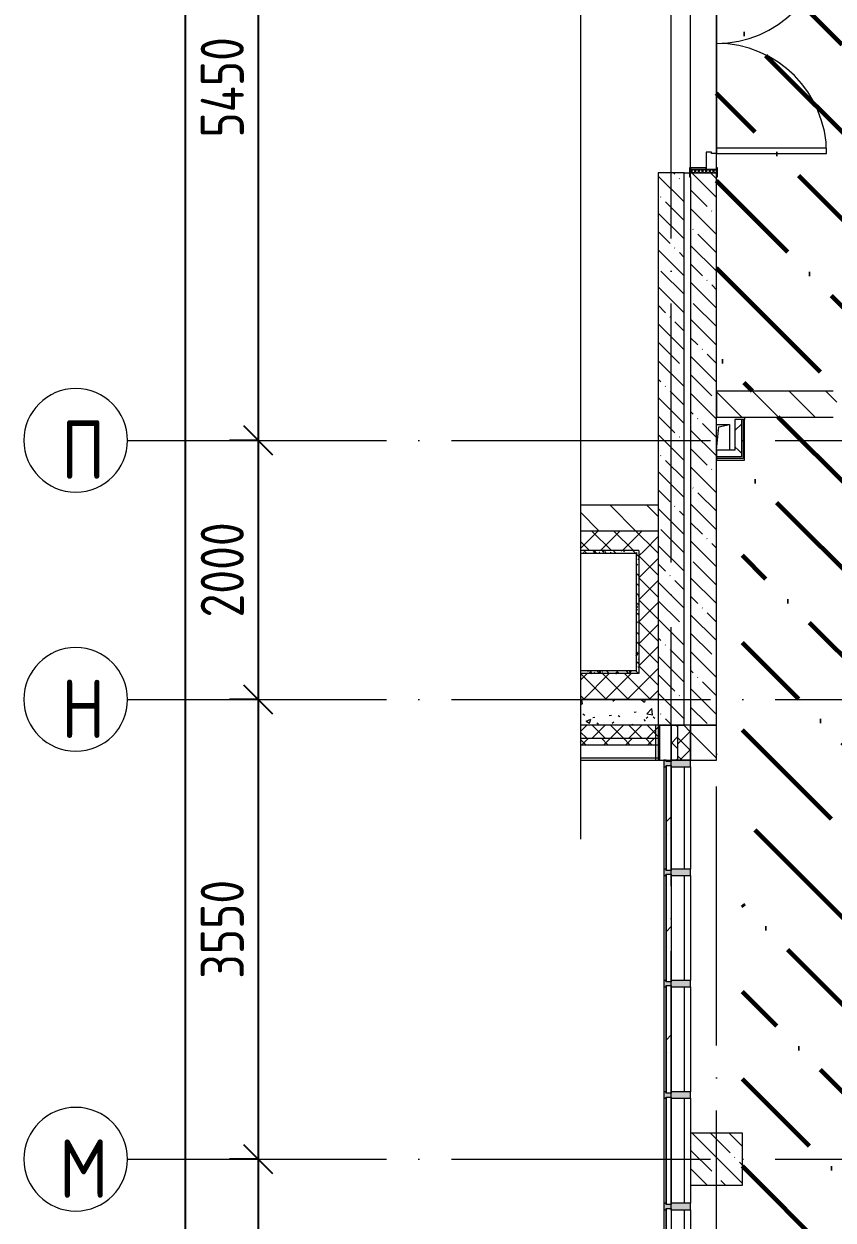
# Model space of a CAD drawing. Header units: millimetres. Extents: x -68946 to 288321, y -402657 to 324925.
# Drawn here: x 76440 to 82688, y 39505 to 48740 of the extents above; entities that cross this region are included whole.
import ezdxf

# ---------------------------------------------------------------- set-up
doc = ezdxf.new("R2010")
doc.units = ezdxf.units.MM
doc.linetypes.add('ADSK_Линия сетки', pattern=[2500, 2000, -250, 0, -250])
doc.layers.get('Defpoints').update_dxf_attribs({"color": 250})
for name, color, linetype, lineweight in [('3.4) ПТ-2.15    4 вып', 200, 'Continuous', 60), ('A-____-____-DIMS', 250, 'Continuous', 9), ('A-DETL-GENF-OTLN', 250, 'Continuous', 5), ('A-DOOR-____-MCUT', 250, 'Continuous', 5), ('A-DOOR-____-OTLN', 250, 'Continuous', 5), ('A-DOOR-FRAM-MCUT', 31, 'Continuous', 5), ('A-DOOR-FRAM-OTLN', 31, 'Continuous', 5), ('A-FLOR-____-OTLN', 192, 'Continuous', 9), ('A-GLAZ-____-MCUT', 250, 'Continuous', 9), ('A-GLAZ-____-OTLN', 250, 'Continuous', 5), ('A-GLAZ-CWMG-MCUT', 51, 'Continuous', 9), ('A-GLAZ-CWMG-OTLN', 51, 'Continuous', 5), ('A-WALL-____-MCUT', 250, 'Continuous', 13), ('A-WALL-____-PATT', 250, 'Continuous', 13), ('A-WALL-FNSH-MCUT', 250, 'Continuous', 13), ('I-WALL-____-OTLN', 250, 'Continuous', 9), ('S-COLS-____-MCUT', 250, 'Continuous', 25), ('S-COLS-____-OTLN', 250, 'Continuous', 9), ('S-GRID-____-IDEN', 250, 'Continuous', 9), ('S-GRID-____-OTLN', 250, 'Continuous', 9)]:
    doc.layers.add(name, color=color, linetype=linetype, lineweight=lineweight)
doc.styles.add('GOST Common', font='', dxfattribs={"width": 0.9, "height": 350})
doc.styles.get("Standard").update_dxf_attribs({"font": 'ГОСТ тип А.ttf'})
doc.styles.get('GOST Common').set_extended_font_data('GOST Common')
doc.dimstyles.new('А3', dxfattribs={"dimtxt": 333, "dimasz": 222, "dimexe": 222, "dimexo": 111, "dimgap": 111, "dimtad": 1, "dimtoh": 1, "dimdec": 0, "dimrnd": 0.0015, "dimzin": 0, "dimdsep": 46, "dimtxsty": 'Standard', "dimblk": 'OBLIQUE', "dimcen": 0, "dimclrd": 7, "dimclre": 7, "dimclrt": 7, "dimadec": 0, "dimazin": 0, "dimtfac": 1, "dimtdec": 0, "dimtofl": 0, "dimtmove": 0, "dimatfit": 3, "dimfxl": 1, "dimtolj": 1, "dimtzin": 0, "dimarcsym": 0})
pattern_1 = [(135, (12287.91, -0.0006), (-84.85281, -84.85281), []), (225, (12287.91, -0.0006), (84.85281, -84.85281), [])]
pattern_2 = [(45, (12287.91, -0.0006), (-70.71068, 70.71068), []), (135, (12287.91, -0.0006), (-70.71068, -70.71068), [])]
pattern_3 = [(135, (12287.91, -0.0006), (-142.5612, -142.5612), []), (135, (12430.48, -0.0006), (-142.5612, -142.5612), [252.016, -50.403, 3.353, -47.05])]
pattern_4 = [(135, (12287.91, -0.0006), (-75.43415, -75.43415), [106.68, -17.78, 3.556, -17.78]), (135, (12287.91, 75.39), (-75.43415, -75.43415), []), (50, (12287.91, -0.0006), (127.52922, -11.15758), [13.335, -146.685]), (355, (12287.91, -0.0006), (-24.66966, 133.74002), [10.668, -117.348]), (100.451, (12298.54, -0.93), (102.85973, 122.58178), [11.333, -124.663]), (46.184, (12287.91, 35.56), (189.75516, -29.43036), [20.002, -220.027]), (96.636, (12303.73, 33.1), (166.1822, 173.1996), [17, -186.995]), (351.184, (12287.91, 35.56), (166.18393, 173.19757), [16.002, -176.022]), (21, (12305.69, 26.67), (106.13027, -71.58603), [13.335, -146.685]), (326, (12305.7, 26.67), (43.26188, 128.93175), [10.668, -117.348]), (71.451, (12314.54, 20.7), (149.39198, 57.34505), [11.333, -124.663]), (37.5, (12287.914, -0.0006), (2.162228, 59.188357), [3.353, -112.573, 3.353, -115.773, -117.792]), (37.5, (12287.914, -0.0006), (2.162228, 59.188357), [-235.052, 3.353, -114.44]), (7.5, (12287.914, -0.0006), (46.773857, 70.12615), [3.353, -64.567, 3.353, -109.906, -44.894]), (7.5, (12287.914, -0.0006), (46.773857, 70.12615), [-181.178, 3.353, -41.542]), (327.5, (12248.265, -0.0006), (94.91367, -4.010093), [3.353, -41.097, 3.353, -135.331, -184.023]), (327.5, (12248.265, -0.0006), (94.91367, -4.010093), [-183.134, 3.353, -180.67]), (317.5, (12230.485, -0.0006), (103.69057, 17.79882), [3.353, -54.432, 3.353, -88.748, -130.683]), (317.5, (12230.485, -0.0006), (103.69057, 17.79882), [-149.885, 3.353, -127.33])]
pattern_5 = [(135, (12287.91, -0.0006), (-141.42136, -141.42136), [])]
pattern_6 = [(45, (12287.91, -0.0006), (-141.42136, 141.42136), []), (135, (12287.91, -0.0006), (-141.42136, -141.42136), [])]

# ---------------------------------------------------------------- blocks, each defined once
blk = doc.blocks.new('Дверь_СКБ_2Ст_Внутренняя1 - Н_ВВ-4_2000x2600h_Фрамуга сверху-42013410-АР1_Маркировочный план 1 этажа С2и3')
at = {"layer": 'A-DOOR-____-OTLN'}
h = blk.add_hatch(dxfattribs=at)
h.set_pattern_fill('FP_17', color=256, style=0, pattern_type=2)
h.set_pattern_definition([(135, (1301.41, 164.685), (-14.1421, -14.1421), []), (225, (1301.41, 164.685), (14.1421, -14.1421), [])])
h.paths.add_polyline_path([(1012.5, 60), (1012.5, 100), (987.5, 100), (987.5, -100), (1012.5, -100), (1012.5, 20)])
at = {"layer": 'A-DOOR-FRAM-OTLN'}
h = blk.add_hatch(dxfattribs=at)
h.set_pattern_fill('FP_18', color=256, style=0, pattern_type=2)
h.set_pattern_definition([(45, (-821.384, 164.685), (-14.1421, 14.1421), []), (135, (-821.384, 164.685), (-14.1421, -14.1421), [])])
h.paths.add_polyline_path([(-962.5, 37.3), (-962.5, 100), (-987.5, 100), (-987.5, -100), (-962.5, -100), (-962.5, 20)])
at = {"layer": 'A-DOOR-____-MCUT'}
for p, q in [((-837.5, 950), (-837.5, 100)), ((-797.5, 950), (-837.5, 950)), ((-797.5, 100), (-797.5, 950)), ((862.5, 950), (822.5, 950)), ((822.5, 950), (822.5, 100)), ((862.5, 100), (862.5, 950)), ((-837.5, 100), (-797.5, 100)), ((822.5, 100), (862.5, 100))]:
    blk.add_line(p, q, dxfattribs=at)
at = {"layer": 'A-DOOR-____-OTLN'}
for centre, start, end in [((-837.5, 100), 0, 90), ((862.5, 100), 90, 180)]:
    blk.add_arc(centre, 850, start, end, dxfattribs=at)
at = {"layer": 'A-DOOR-FRAM-MCUT'}
for p, q in [((-947.5, 108), (-1017.5, 108)), ((-1017.5, 108), (-1017.5, 100)), ((-1017.5, 100), (-947.5, 100)), ((-962.5, 100), (-987.5, 100)), ((-987.5, 100), (-987.5, -100)), ((-837.5, 100), (-962.5, 100)), ((-962.5, 100), (-962.5, 20)), ((-962.5, -100), (-962.5, 100)), ((-947.5, 100), (-962.5, 100)), ((-962.5, 100), (-962.5, 99)), ((-962.5, 99), (-947.5, 99)), ((-947.5, 100), (-947.5, 108)), ((-947.5, 99), (-947.5, 100)), ((-837.5, 60), (-837.5, 100)), ((862.5, 100), (862.5, 60)), ((987.5, 100), (862.5, 100)), ((1042.5, 108), (972.5, 108)), ((972.5, 108), (972.5, 100)), ((987.5, 100), (972.5, 100)), ((972.5, 100), (972.5, 99)), ((972.5, 100), (1042.5, 100)), ((972.5, 99), (987.5, 99)), ((987.5, 20), (987.5, 100)), ((1012.5, 100), (987.5, 100)), ((987.5, 100), (987.5, -100)), ((987.5, 99), (987.5, 100)), ((1012.5, -100), (1012.5, 100)), ((1042.5, 100), (1042.5, 108)), ((-962.5, 20), (-827.5, 20)), ((-947.5, 20), (-962.5, 20)), ((-962.5, 20), (-962.5, -100)), ((-947.5, -100), (-947.5, 20)), ((-827.5, 60), (-837.5, 60)), ((-827.5, 20), (-827.5, 60)), ((862.5, 60), (852.5, 60)), ((852.5, 60), (852.5, 20)), ((852.5, 20), (987.5, 20)), ((987.5, 20), (972.5, 20)), ((972.5, 20), (972.5, -100)), ((987.5, -100), (987.5, 20)), ((-947.5, -100), (-1017.5, -100)), ((-1017.5, -100), (-1017.5, -108)), ((-1017.5, -108), (-947.5, -108)), ((-987.5, -100), (-962.5, -100)), ((-962.5, -100), (-947.5, -100)), ((-947.5, -108), (-947.5, -100)), ((972.5, -100), (987.5, -100)), ((1042.5, -100), (972.5, -100)), ((972.5, -100), (972.5, -108)), ((972.5, -108), (1042.5, -108)), ((987.5, -100), (1012.5, -100)), ((1042.5, -108), (1042.5, -100))]:
    blk.add_line(p, q, dxfattribs=at)
blk = doc.blocks.new('Прямоугольный импост - Импост структурный с накладкой - 190мм-21718785-АР1_Маркировочный план 1 этажа С2и3')
at = {"layer": 'A-GLAZ-CWMG-OTLN'}
blk.add_hatch(color=50, dxfattribs=at).paths.add_polyline_path([(-50, 17), (-50, 0), (-40, 0), (-40, -40), (-50, -40.1), (-50, -190), (0, -190), (0, -40), (-10, -40), (-10, 0), (0, 0), (0, 17), (-40, 17)])
at = {"layer": 'A-GLAZ-CWMG-MCUT', "lineweight": 5}
for p, q in [((0, 17), (-50, 17)), ((-50, 17), (-50, 0)), ((-50, 0), (-40, 0)), ((-40, 0), (-40, -40)), ((-10, -40), (-10, 0)), ((-10, 0), (0, 0)), ((0, 0), (0, 17)), ((-40, -40), (-50, -40)), ((-50, -40), (-50, -190)), ((0, -40), (-10, -40)), ((0, -190), (0, -40)), ((-50, -190), (0, -190))]:
    blk.add_line(p, q, dxfattribs=at)
blk = doc.blocks.new('_Wn_-As_OpeningMEP_floor__Rectangular - _Wn_-As_OpeningMEP_floor__Rectangular-34851889-АР1_Маркировочный план 1 этажа С2и3')
at = {"layer": 'A-DETL-GENF-OTLN', "lineweight": 5}
for p, q in [((-50, -50), (-32.3, 132.3)), ((-32.3, 132.3), (50, 150))]:
    blk.add_line(p, q, dxfattribs=at)
blk = doc.blocks.new('PNS_Панель прямоугольная2 - Нр_Стекло - 40мм-36114688-АР1_Маркировочный план 1 этажа С2и3')
at = {"layer": 'A-GLAZ-____-OTLN'}
h = blk.add_hatch(dxfattribs=at)
h.set_pattern_fill('FP_138', color=256, style=0, pattern_type=2)
h.set_pattern_definition([(135, (42510, -69209.98), (-282.8427, -282.8427), [200, -600]), (135, (42610, -69409.98), (-282.8427, -282.8427), [600, -200]), (135, (42710, -69009.98), (-282.8427, -282.8427), [200, -600])])
h.paths.add_polyline_path([(405, 0), (405, 40), (-405, 40), (-405, 0), (395, 0)])
at = {"layer": 'A-GLAZ-____-MCUT', "lineweight": 5}
for p, q in [((-395, 40), (395, 40)), ((395, 0), (-395, 0))]:
    blk.add_line(p, q, dxfattribs=at)
at = {"layer": 'A-GLAZ-____-OTLN'}
blk.add_line((-405, 0), (405, 0), dxfattribs=at)
blk = doc.blocks.new('PNS_Панель прямоугольная2 - Нр_Стекло - 40мм-36114474-АР1_Маркировочный план 1 этажа С2и3')
at = {"layer": 'A-GLAZ-____-OTLN'}
h = blk.add_hatch(dxfattribs=at)
h.set_pattern_fill('FP_139', color=256, style=0, pattern_type=2)
h.set_pattern_definition([(135, (41660, -69209.98), (-282.8427, -282.8427), [200, -600]), (135, (41760, -69409.98), (-282.8427, -282.8427), [600, -200]), (135, (41860, -69009.98), (-282.8427, -282.8427), [200, -600])])
h.paths.add_polyline_path([(415, 0), (415, 40), (-415, 40), (-415, 0), (405, 0)])
at = {"layer": 'A-GLAZ-____-MCUT', "lineweight": 5}
for p, q in [((-405, 40), (405, 40)), ((405, 0), (-405, 0))]:
    blk.add_line(p, q, dxfattribs=at)
at = {"layer": 'A-GLAZ-____-OTLN'}
blk.add_line((-415, 0), (415, 0), dxfattribs=at)
blk = doc.blocks.new('PNS_Панель прямоугольная2 - Нр_Стекло - 40мм-V107-АР1_Маркировочный план 1 этажа С2и3')
at = {"layer": 'A-GLAZ-____-OTLN'}
h = blk.add_hatch(dxfattribs=at)
h.set_pattern_fill('FP_140', color=256, style=0, pattern_type=2)
h.set_pattern_definition([(135, (40800, -69209.98), (-282.8427, -282.8427), [200, -600]), (135, (40900, -69409.98), (-282.8427, -282.8427), [600, -200]), (135, (41000, -69009.98), (-282.8427, -282.8427), [200, -600])])
h.paths.add_polyline_path([(415, 40), (-415, 40), (-415, 0), (415, 0)])
at = {"layer": 'A-GLAZ-____-MCUT', "lineweight": 5}
for p, q in [((-405, 40), (405, 40)), ((405, 0), (-405, 0))]:
    blk.add_line(p, q, dxfattribs=at)
at = {"layer": 'A-GLAZ-____-OTLN'}
blk.add_line((-415, 0), (415, 0), dxfattribs=at)
blk = doc.blocks.new('PNS_Панель прямоугольная4 - Нр_Металл - 40мм 2-36114740-АР1_Маркировочный план 1 этажа С2и3')
at = {"layer": 'A-GLAZ-____-MCUT', "lineweight": 5}
for p, q in [((-405, 40), (405, 40)), ((405, 0), (-405, 0))]:
    blk.add_line(p, q, dxfattribs=at)
at = {"layer": 'A-GLAZ-____-OTLN'}
blk.add_line((-415, 0), (415, 0), dxfattribs=at)
blk = doc.blocks.new('PNS_Панель прямоугольная2 - Нр_Стекло - 40мм-V108-АР1_Маркировочный план 1 этажа С2и3')
at = {"layer": 'A-GLAZ-____-OTLN'}
h = blk.add_hatch(dxfattribs=at)
h.set_pattern_fill('FP_141', color=256, style=0, pattern_type=2)
h.set_pattern_definition([(135, (39080, -69209.98), (-282.8427, -282.8427), [200, -600]), (135, (39180, -69409.98), (-282.8427, -282.8427), [600, -200]), (135, (39280, -69009.98), (-282.8427, -282.8427), [200, -600])])
h.paths.add_polyline_path([(415, 0), (415, 40), (-415, 40), (-415, 0), (405, 0)])
at = {"layer": 'A-GLAZ-____-MCUT', "lineweight": 5}
for p, q in [((-405, 40), (405, 40)), ((405, 0), (-405, 0))]:
    blk.add_line(p, q, dxfattribs=at)
at = {"layer": 'A-GLAZ-____-OTLN'}
blk.add_line((-415, 0), (415, 0), dxfattribs=at)
blk = doc.blocks.new('Прямоугольный импост - Импост структурный с накладкой - 160мм-36114670-АР1_Маркировочный план 1 этажа С2и3')
at = {"layer": 'A-GLAZ-CWMG-OTLN'}
for p, q in [((69093, 43005), (69093, 42215)), ((69250, 43005), (69250, 42215))]:
    blk.add_line(p, q, dxfattribs=at)
blk = doc.blocks.new('Прямоугольный импост - Импост структурный с накладкой - 160мм-36114464-АР1_Маркировочный план 1 этажа С2и3')
at = {"layer": 'A-GLAZ-CWMG-OTLN'}
for p, q in [((69093, 42165), (69093, 41355)), ((69250, 42165), (69250, 41355))]:
    blk.add_line(p, q, dxfattribs=at)
blk = doc.blocks.new('Прямоугольный импост - Импост структурный с накладкой - 190мм-21718787-АР1_Маркировочный план 1 этажа С2и3')
at = {"layer": 'A-GLAZ-CWMG-OTLN'}
blk.add_hatch(color=50, dxfattribs=at).paths.add_polyline_path([(25, -40), (25, -190), (-25, -190), (-25, -40), (-15, -40), (-15, 0), (-25, 0), (-25, 17), (25, 17), (25, 0), (15, 0), (15, -40)])
at = {"layer": 'A-GLAZ-CWMG-MCUT', "lineweight": 5}
for p, q in [((-25, 0), (-25, 17)), ((-25, 17), (25, 17)), ((-15, 0), (-25, 0)), ((-15, -40), (-15, 0)), ((25, 0), (15, 0)), ((15, 0), (15, -40)), ((25, 17), (25, 0)), ((-25, -190), (-25, -40)), ((-25, -40), (-15, -40)), ((15, -40), (25, -40)), ((25, -40), (25, -190)), ((25, -190), (-25, -190))]:
    blk.add_line(p, q, dxfattribs=at)
blk = doc.blocks.new('ADSK_Обрыв_Линия - По умолчанию-35382580-АР1_Маркировочный план 1 этажа С2и3')
at = {"layer": 'A-DETL-GENF-OTLN', "lineweight": 5}
blk.add_line((8512.6, 0), (16800, 0), dxfattribs=at)
blk = doc.blocks.new('Ось сетки - Круг_Ø8 мм-39983606-АР1_Маркировочный план 1 этажа С2и3')
at = {"layer": 'S-GRID-____-IDEN'}
for start, end in [(360, 180), (180, 360)]:
    blk.add_arc((0, 0), 4, start, end, dxfattribs=at)
blk = doc.blocks.new('_Oblique')
at = {"color": 0, "linetype": 'ByBlock', "lineweight": -2}
blk.add_line((-0.5, -0.5), (0.5, 0.5), dxfattribs=at)
blk = doc.blocks.new('*D2547')
at = {"layer": 'A-____-____-DIMS', "color": 7, "lineweight": -2, "transparency": 16777216}
for p, q in [((78238.4, 50975), (78027.4, 50975)), ((78249.4, 50975), (78249.4, 45525)), ((78238.4, 45525), (78027.4, 45525))]:
    blk.add_line(p, q, dxfattribs=at)
at = {"layer": 'Defpoints', "color": 0, "transparency": 16777216}
for p in [(78349.4, 50975), (78249.4, 45525), (78349.4, 45525)]:
    blk.add_point(p, dxfattribs=at)
at = {"layer": 'A-____-____-DIMS', "color": 7, "lineweight": -2, "transparency": 16777216, "xscale": 222, "yscale": 222, "zscale": 222}
for p, rotation in [((78249.4, 50975), 90), ((78249.4, 45525), 270)]:
    blk.add_blockref('_Oblique', p, dxfattribs=dict(at, rotation=rotation))
at = {"layer": 'A-____-____-DIMS', "color": 7, "transparency": 16777216, "insert": (77971.9, 48250), "char_height": 333, "width": 2.567, "attachment_point": 5, "rotation": 90}
blk.add_mtext('\\A1;5450', dxfattribs=at)
blk = doc.blocks.new('*D2548')
at = {"layer": 'A-____-____-DIMS', "color": 7, "lineweight": -2, "transparency": 16777216}
for p, q in [((78238.4, 45525), (78027.4, 45525)), ((78249.4, 45525), (78249.4, 43525)), ((78238.4, 43525), (78027.4, 43525))]:
    blk.add_line(p, q, dxfattribs=at)
at = {"layer": 'Defpoints', "color": 0, "transparency": 16777216}
for p in [(78349.4, 45525), (78249.4, 43525), (78349.4, 43525)]:
    blk.add_point(p, dxfattribs=at)
at = {"layer": 'A-____-____-DIMS', "color": 7, "lineweight": -2, "transparency": 16777216, "xscale": 222, "yscale": 222, "zscale": 222}
for p, rotation in [((78249.4, 45525), 90), ((78249.4, 43525), 270)]:
    blk.add_blockref('_Oblique', p, dxfattribs=dict(at, rotation=rotation))
at = {"layer": 'A-____-____-DIMS', "color": 7, "transparency": 16777216, "insert": (77971.9, 44525), "char_height": 333, "width": 2.483, "attachment_point": 5, "rotation": 90}
blk.add_mtext('\\A1;2000', dxfattribs=at)
blk = doc.blocks.new('*D2549')
at = {"layer": 'A-____-____-DIMS', "color": 7, "lineweight": -2, "transparency": 16777216}
for p, q in [((78238.4, 43525), (78027.4, 43525)), ((78249.4, 43525), (78249.4, 39975)), ((78238.4, 39975), (78027.4, 39975))]:
    blk.add_line(p, q, dxfattribs=at)
at = {"layer": 'Defpoints', "color": 0, "transparency": 16777216}
for p in [(78349.4, 43525), (78249.4, 39975), (78349.4, 39975)]:
    blk.add_point(p, dxfattribs=at)
at = {"layer": 'A-____-____-DIMS', "color": 7, "lineweight": -2, "transparency": 16777216, "xscale": 222, "yscale": 222, "zscale": 222}
for p, rotation in [((78249.4, 43525), 90), ((78249.4, 39975), 270)]:
    blk.add_blockref('_Oblique', p, dxfattribs=dict(at, rotation=rotation))
at = {"layer": 'A-____-____-DIMS', "color": 7, "transparency": 16777216, "insert": (77971.9, 41750), "char_height": 333, "width": 2.483, "attachment_point": 5, "rotation": 90}
blk.add_mtext('\\A1;3550', dxfattribs=at)
blk = doc.blocks.new('*D2550')
at = {"layer": 'A-____-____-DIMS', "color": 7, "lineweight": -2, "transparency": 16777216}
for p, q in [((78238.4, 39975), (78027.4, 39975)), ((78249.4, 39975), (78249.4, 35775)), ((78238.4, 35775), (78027.4, 35775))]:
    blk.add_line(p, q, dxfattribs=at)
at = {"layer": 'Defpoints', "color": 0, "transparency": 16777216}
for p in [(78349.4, 39975), (78249.4, 35775), (78349.4, 35775)]:
    blk.add_point(p, dxfattribs=at)
at = {"layer": 'A-____-____-DIMS', "color": 7, "lineweight": -2, "transparency": 16777216, "xscale": 222, "yscale": 222, "zscale": 222}
for p, rotation in [((78249.4, 39975), 90), ((78249.4, 35775), 270)]:
    blk.add_blockref('_Oblique', p, dxfattribs=dict(at, rotation=rotation))
at = {"layer": 'A-____-____-DIMS', "color": 7, "transparency": 16777216, "insert": (77971.9, 37875), "char_height": 333, "width": 2.567, "attachment_point": 5, "rotation": 90}
blk.add_mtext('\\A1;4200', dxfattribs=at)
blk = doc.blocks.new('*D2560')
at = {"layer": 'A-____-____-DIMS', "color": 7, "lineweight": -2, "transparency": 16777216}
for p, q in [((77675.6, 58375), (77464.6, 58375)), ((77686.6, 58375), (77686.6, 25)), ((77675.6, 25), (77464.6, 25))]:
    blk.add_line(p, q, dxfattribs=at)
at = {"layer": 'Defpoints', "color": 0, "transparency": 16777216}
for p in [(77786.6, 58375), (77686.6, 25), (77786.6, 25)]:
    blk.add_point(p, dxfattribs=at)
at = {"layer": 'A-____-____-DIMS', "color": 7, "lineweight": -2, "transparency": 16777216, "xscale": 222, "yscale": 222, "zscale": 222}
for p, rotation in [((77686.6, 58375), 90), ((77686.6, 25), 270)]:
    blk.add_blockref('_Oblique', p, dxfattribs=dict(at, rotation=rotation))
at = {"layer": 'A-____-____-DIMS', "color": 7, "transparency": 16777216, "insert": (77409.1, 29200), "char_height": 333, "width": 3.104, "attachment_point": 5, "rotation": 90}
blk.add_mtext('\\A1;58350', dxfattribs=at)

msp = doc.modelspace()

# ---------------------------------------------------------------- hatches: boundary and pattern name
at = {"layer": '3.4) ПТ-2.15    4 вып'}
h = msp.add_hatch(dxfattribs=at)
h.set_pattern_fill('ANSI36', color=256, scale=150, angle=90)
h.paths.add_polyline_path([(86217.9138, 45904.9403), (81787.9138, 45904.9403), (81787.9138, 55374.9994), (86217.9138, 55374.9994)])
h = msp.add_hatch(dxfattribs=at)
h.set_pattern_fill('ANSI36', color=256, scale=150, angle=90)
h.paths.add_polyline_path([(86211.9138, 45704.9403), (81987.8919, 45704.9403), (81987.8919, 35774.9403), (86211.9138, 35774.9403), (86211.9138, 36294.9994), (99787.9138, 36294.9994), (99787.9138, 39775.023), (86211.9138, 39775.023)])
at = {"layer": 'A-WALL-____-PATT', "lineweight": 15, "true_color": 0x000000}
h = msp.add_hatch(dxfattribs=at)
h.set_pattern_fill('FP_1', color=18, style=0, pattern_type=2)
h.set_pattern_definition(pattern_3)
h.paths.add_polyline_path([(81378.2046, 43325.0597), (81537.9138, 43325.0597), (81537.8919, 47589.9994), (81337.9138, 47589.9994), (81337.9138, 43325.0597), (81350.8919, 43325.0597)])
h.paths.add_polyline_path([(81537.8919, 49590), (81537.9138, 49590), (81537.8919, 51374.9994), (81337.9138, 51374.9994), (81337.9138, 49590), (81374.119, 49590)])
h = msp.add_hatch(dxfattribs=at)
h.set_pattern_fill('FP_1', color=18, style=0, pattern_type=2)
h.set_pattern_definition(pattern_3)
h.paths.add_polyline_path([(81765.8237, 43325), (81787.9138, 43325), (81787.9138, 47590), (81587.9138, 47590), (81587.9138, 43325)])
h.paths.add_polyline_path([(81724.8095, 49590), (81787.9138, 49590), (81787.5008, 51374.9397), (81587.9138, 51374.9397), (81587.9138, 49590)])
h = msp.add_hatch(dxfattribs=at)
h.set_pattern_fill('FP_2', color=18, style=0, pattern_type=2)
h.set_pattern_definition(pattern_5)
h.paths.add_polyline_path([(85447.9138, 45705), (86217.9138, 45705), (86217.6543, 45905), (85422.9138, 45904.9403), (85422.9138, 45705)])
h.paths.add_polyline_path([(81788.1983, 45705), (82717.9138, 45705), (82717.9138, 45905), (81787.9138, 45905), (81787.9138, 45705)])
h = msp.add_hatch(dxfattribs=at)
h.set_pattern_fill('FP_83', color=18, style=0, pattern_type=2)
h.set_pattern_definition(pattern_6)
h.paths.add_polyline_path([(81979.9138, 45448.2182), (81979.9138, 45685), (81929.9138, 45685), (81929.9138, 45448.2182)])
h = msp.add_hatch(dxfattribs=at)
h.set_pattern_fill('FP_83', color=18, style=0, pattern_type=2)
h.set_pattern_definition(pattern_6)
h.paths.add_polyline_path([(81929.9138, 45398.2182), (81979.9138, 45398.2182), (81979.9138, 45448.2182), (81787.9138, 45448.2182), (81787.9138, 45398.2182), (81889.9258, 45398.2182)])
h = msp.add_hatch(dxfattribs=at)
h.set_pattern_fill('FP_2', color=18, style=0, pattern_type=2)
h.set_pattern_definition(pattern_5)
h.paths.add_polyline_path([(81337.9138, 44825), (81337.9138, 45025), (80737.9138, 45025), (80737.9138, 44825), (81166.8317, 44825)])
h = msp.add_hatch(dxfattribs=at)
h.set_pattern_fill('FP_53', color=18, style=0, pattern_type=2)
h.set_pattern_definition(pattern_1)
h.paths.add_polyline_path([(80737.9138, 44675), (81337.9138, 44675), (81337.9138, 44825), (80737.9138, 44825), (80737.9138, 44687.6168)])
h = msp.add_hatch(dxfattribs=at)
h.set_pattern_fill('FP_63', color=18, style=0, pattern_type=2)
h.set_pattern_definition(pattern_4)
h.paths.add_polyline_path([(80737.9138, 44655), (81187.9138, 44655), (81187.9138, 44675), (80737.9138, 44675), (80737.9138, 44656.6135)])
h = msp.add_hatch(dxfattribs=at)
h.set_pattern_fill('FP_63', color=18, style=0, pattern_type=2)
h.set_pattern_definition(pattern_4)
h.paths.add_polyline_path([(81187.9138, 43745), (81187.9138, 44655), (81167.9138, 44655), (81167.9138, 43745)])
h = msp.add_hatch(dxfattribs=at)
h.set_pattern_fill('FP_53', color=18, style=0, pattern_type=2)
h.set_pattern_definition(pattern_1)
h.paths.add_polyline_path([(81337.9138, 43725), (81337.9138, 44675), (81187.9138, 44675), (81187.9138, 43725), (81217.927, 43725)])
h = msp.add_hatch(dxfattribs=at)
h.set_pattern_fill('FP_63', color=18, style=0, pattern_type=2)
h.set_pattern_definition(pattern_4)
h.paths.add_polyline_path([(81187.9138, 43725), (81187.9138, 43745), (80737.9138, 43745), (80737.9138, 43725), (81166.8317, 43725)])
h = msp.add_hatch(dxfattribs=at)
h.set_pattern_fill('FP_53', color=18, style=0, pattern_type=2)
h.set_pattern_definition(pattern_1)
h.paths.add_polyline_path([(81337.9138, 43525), (81337.9138, 43725), (80737.9138, 43725), (80737.9138, 43525), (81166.8317, 43525)])
h = msp.add_hatch(dxfattribs=at)
h.set_pattern_fill('FP_3', color=18, style=0, pattern_type=2)
h.set_pattern_definition([(50, (12287.9, -0.0006), (364.3679, -31.8783), [38.1, -419.1]), (355, (12287.9, -0.0006), (-70.4859, 382.1133), [30.48, -335.28]), (100.451, (12318.28, -2.66), (293.885, 350.2334), [32.38, -356.18]), (46.184, (12287.9, 101.6), (542.1585, -84.0858), [57.15, -628.65]), (96.636, (12333.1, 94.6), (474.805, 494.8554), [48.57, -534.27]), (351.184, (12287.9, 101.6), (474.8102, 494.85), [45.72, -502.92]), (21, (12338.7, 76.2), (303.2285, -204.5305), [38.1, -419.1]), (326, (12338.7, 76.2), (123.6039, 368.376), [30.48, -335.28]), (71.451, (12364, 59.16), (426.8341, 163.8427), [32.38, -356.18]), (37.5, (12287.91, -0.0006), (6.17665, 169.11015), [16.764, -314.452, 16.764, -323.596, -336.55]), (37.5, (12287.91, -0.0006), (6.17665, 169.11015), [-671.576, 16.764, -319.786]), (7.5, (12287.91, -0.0006), (133.63888, 200.3615), [16.764, -177.292, 16.764, -306.832, -128.27]), (7.5, (12287.91, -0.0006), (133.63888, 200.3615), [-517.652, 16.764, -111.506]), (327.5, (12174.63, -0.0006), (271.18182, -11.45836), [16.764, -110.236, 16.764, -379.476, -525.78]), (327.5, (12174.63, -0.0006), (271.18182, -11.45836), [-523.24, 16.764, -509.016]), (317.5, (12123.83, -0.0006), (296.2585, 50.85285), [16.764, -148.336, 16.764, -246.38, -373.38]), (317.5, (12123.83, -0.0006), (296.2585, 50.85285), [-428.244, 16.764, -356.616])])
h.paths.add_polyline_path([(80737.9138, 43325), (81337.9138, 43325), (81337.9138, 43525), (80737.9138, 43525), (80737.9138, 43359.2391)])
h = msp.add_hatch(dxfattribs=at)
h.set_pattern_fill('FP_52', color=18, style=0, pattern_type=2)
h.set_pattern_definition(pattern_2)
h.paths.add_polyline_path([(81166.8317, 43225), (81350.8919, 43225), (81337.9138, 43325), (80737.9138, 43325), (80737.9138, 43225)])
h = msp.add_hatch(dxfattribs=at)
h.set_pattern_fill('FP_53', color=18, style=0, pattern_type=2)
h.set_pattern_definition(pattern_1)
h.paths.add_polyline_path([(81487.9138, 31779.9994), (81487.9138, 32724.9994), (81437.9138, 32724.9994), (81437.9138, 31779.9994)])
h.paths.add_polyline_path([(81487.9138, 43055), (81487.9138, 43324.9994), (81437.9138, 43324.9994), (81437.9138, 43055)])
h = msp.add_hatch(dxfattribs=at)
h.set_pattern_fill('FP_52', color=18, style=0, pattern_type=2)
h.set_pattern_definition(pattern_2)
h.paths.add_polyline_path([(81487.9138, 32039.9994), (81587.9138, 32039.9994), (81587.8919, 32724.9994), (81487.9139, 32724.9994), (81487.9138, 32239.9399)])
h.paths.add_polyline_path([(81508.5706, 43055), (81587.9138, 43055), (81587.8914, 43324.9994), (81487.9138, 43324.9994), (81487.9138, 43055)])
h = msp.add_hatch(dxfattribs=at)
h.set_pattern_fill('FP_2', color=18, style=0, pattern_type=2)
h.set_pattern_definition(pattern_5)
h.paths.add_polyline_path([(81787.9138, 43055), (81787.9138, 43325), (81587.9138, 43325), (81587.9138, 43055), (81763.0146, 43055)])
h = msp.add_hatch(dxfattribs=at)
h.set_pattern_fill('FP_53', color=18, style=0, pattern_type=2)
h.set_pattern_definition(pattern_1)
h.paths.add_polyline_path([(81166.8317, 43175), (81350.8919, 43175), (81350.8919, 43225), (80737.9138, 43225), (80737.9138, 43175)])
at = {"layer": 'S-COLS-____-OTLN', "lineweight": 5, "true_color": 0x000000}
h = msp.add_hatch(dxfattribs=at)
h.set_pattern_fill('FP_1', color=18, style=0, pattern_type=2)
h.set_pattern_definition(pattern_3)
h.paths.add_polyline_path([(81587.9138, 39774.9994), (81987.8919, 39774.9994), (81987.8919, 40174.9994), (81587.8919, 40174.9994), (81587.8919, 39774.9994)])

# ---------------------------------------------------------------- linework, layer by layer
at = {"layer": 'A-FLOR-____-OTLN', "color": 18, "lineweight": 5, "true_color": 0x000000}
for p, q in [((81787.9138, 49400), (81787.9138, 47780)), ((81787.9138, 47780), (81787.9138, 49400)), ((81537.9138, 47590), (81579.9138, 47590)), ((81787.9138, 45648.2182), (81887.9138, 45648.2182)), ((81887.9138, 45648.2182), (81887.9138, 45448.2182)), ((82004.9138, 45705), (82004.9138, 45685)), ((81587.8919, 43005), (81587.8919, 42215)), ((81587.8919, 42165), (81587.8919, 41355)), ((81587.8919, 41305), (81587.8919, 40495)), ((81587.8919, 40445), (81587.8919, 40174.9994)), ((81587.8919, 39774.9994), (81587.8919, 39635)), ((81587.8919, 39585), (81587.8919, 38775))]:
    msp.add_line(p, q, dxfattribs=at)
at = {"layer": 'A-WALL-____-MCUT', "color": 18, "lineweight": 15, "true_color": 0x000000}
for p, q in [((81337.9138, 47589.9994), (81337.9138, 43525)), ((81537.9138, 47589.9994), (81337.9138, 47589.9994)), ((81537.9138, 43325.0597), (81537.9138, 47589.9994)), ((81587.9138, 47560), (81587.9138, 43325)), ((81787.9138, 43325), (81787.9138, 47560)), ((82687.9138, 45905), (81787.9138, 45905)), ((81787.9138, 45905), (81787.9138, 45705)), ((81787.9138, 45705), (82687.9138, 45705)), ((81979.9138, 45685), (81929.9138, 45685)), ((81929.9138, 45685), (81929.9138, 45448.2182)), ((81979.9138, 45685), (81979.9138, 45398.2182)), ((81992.4138, 45685), (81992.4138, 45385.7182)), ((81929.9138, 45448.2182), (81787.9138, 45448.2182)), ((81787.9138, 45448.2182), (81787.9138, 45398.2182)), ((81979.9138, 45398.2182), (81787.9138, 45398.2182)), ((81992.4138, 45385.7182), (81787.9138, 45385.7182)), ((81337.9138, 45025), (80737.9138, 45025)), ((81337.9138, 44825), (80737.9138, 44825)), ((81187.9138, 44675), (80737.9138, 44675)), ((81187.9138, 44675), (81187.9138, 43725)), ((81187.9138, 43725), (80737.9138, 43725)), ((81337.9138, 43525), (80737.9138, 43525)), ((81337.9138, 43525), (81337.9138, 43325)), ((81337.9138, 43325), (80737.9138, 43325)), ((81337.9138, 43325.0597), (81537.9138, 43325.0597)), ((81350.8919, 43325), (81337.9138, 43325)), ((81437.9138, 43324.9994), (81337.9138, 43324.9994)), ((81337.9138, 43324.9994), (81337.9138, 43055)), ((81350.8919, 43175), (81350.8919, 43325)), ((81487.9138, 43324.9994), (81437.9138, 43324.9994)), ((81437.9138, 43324.9994), (81437.9138, 43055)), ((81587.9138, 43324.9994), (81487.9138, 43324.9994)), ((81487.9138, 43324.9994), (81487.9138, 43055)), ((81587.9138, 43325), (81787.9138, 43325)), ((81587.9138, 43325), (81587.9138, 43055)), ((81787.9138, 43325), (81587.9138, 43325)), ((81587.9138, 43055), (81587.9138, 43324.9994)), ((81787.9138, 43055), (81787.9138, 43325)), ((80737.9138, 43225), (81350.8919, 43225)), ((80737.9138, 43175), (81350.8919, 43175)), ((80737.9138, 43075), (81350.8919, 43075)), ((81337.9138, 43055), (81437.9138, 43055)), ((81437.9138, 43055), (81487.9138, 43055)), ((81487.9138, 43055), (81587.9138, 43055)), ((81587.9138, 43055), (81787.9138, 43055))]:
    msp.add_line(p, q, dxfattribs=at)
at = {"layer": 'A-WALL-FNSH-MCUT', "lineweight": 15}
for p, q in [((82004.9138, 45685), (81979.9138, 45685)), ((82004.9138, 45373.2182), (82004.9138, 45685)), ((81787.9138, 45398.2182), (81787.9138, 45373.2182)), ((81787.9138, 45373.2182), (82004.9138, 45373.2182)), ((80737.9138, 44655), (81167.9138, 44655)), ((81167.9138, 44655), (81167.9138, 43745)), ((81167.9138, 43745), (80737.9138, 43745)), ((81337.9138, 43324.9994), (81317.9138, 43324.9994)), ((81317.9138, 43324.9994), (81317.9138, 43055)), ((81350.8919, 43055), (81350.8919, 43175)), ((80737.9138, 43055), (81337.9138, 43055))]:
    msp.add_line(p, q, dxfattribs=at)
at = {"layer": 'I-WALL-____-OTLN', "color": 18, "lineweight": 15, "true_color": 0x000000}
msp.add_line((81587.9138, 47630), (81587.9138, 49550), dxfattribs=at)
at = {"layer": 'S-COLS-____-MCUT', "color": 18, "lineweight": 5, "true_color": 0x000000}
for p, q in [((81987.8919, 40174.9994), (81587.8919, 40174.9994)), ((81587.8919, 40174.9994), (81587.8919, 39774.9994)), ((81987.8919, 39774.9994), (81987.8919, 40174.9994)), ((81587.8919, 39774.9994), (81987.8919, 39774.9994))]:
    msp.add_line(p, q, dxfattribs=at)
at = {"layer": 'S-GRID-____-OTLN', "color": 18, "linetype": 'ADSK_Линия сетки', "true_color": 0x000000}
for p, q in [((81437.9138, -2919.5356), (81437.9138, 61202.0045)), ((81787.9138, -1649.5356), (81787.9138, 59932.0045)), ((77240.3519, 45525), (168626.8279, 45525)), ((77240.3519, 43525), (168626.8279, 43525)), ((77240.3519, 39975), (168626.8279, 39975))]:
    msp.add_line(p, q, dxfattribs=at)

# ---------------------------------------------------------------- block references
at = {"layer": 'A-DETL-GENF-OTLN', "color": 18, "lineweight": 5, "true_color": 0x000000, "rotation": 269.9999999999999}
msp.add_blockref('ADSK_Обрыв_Линия - По умолчанию-35382580-АР1_Маркировочный план 1 этажа С2и3', (80737.9138, 59245), dxfattribs=at)
at = {"layer": 'A-DOOR-____-OTLN', "color": 18, "true_color": 0x000000, "rotation": 269.9999999999999}
msp.add_blockref('Дверь_СКБ_2Ст_Внутренняя1 - Н_ВВ-4_2000x2600h_Фрамуга сверху-42013410-АР1_Маркировочный план 1 этажа С2и3', (81687.9138, 48602.5), dxfattribs=at)
at = {"layer": 'A-GLAZ-____-MCUT', "color": 18, "lineweight": 5, "true_color": 0x000000, "rotation": 270}
for name, p in [('PNS_Панель прямоугольная2 - Нр_Стекло - 40мм-36114688-АР1_Маркировочный план 1 этажа С2и3', (81397.8919, 42610)), ('PNS_Панель прямоугольная2 - Нр_Стекло - 40мм-36114474-АР1_Маркировочный план 1 этажа С2и3', (81397.8919, 41760)), ('PNS_Панель прямоугольная2 - Нр_Стекло - 40мм-V107-АР1_Маркировочный план 1 этажа С2и3', (81397.8919, 40900)), ('PNS_Панель прямоугольная4 - Нр_Металл - 40мм 2-36114740-АР1_Маркировочный план 1 этажа С2и3', (81397.8919, 40040)), ('PNS_Панель прямоугольная2 - Нр_Стекло - 40мм-V108-АР1_Маркировочный план 1 этажа С2и3', (81397.8919, 39180))]:
    msp.add_blockref(name, p, dxfattribs=at)
at = {"layer": 'A-GLAZ-____-OTLN', "color": 18, "true_color": 0x000000}
msp.add_blockref('_Wn_-As_OpeningMEP_floor__Rectangular - _Wn_-As_OpeningMEP_floor__Rectangular-34851889-АР1_Маркировочный план 1 этажа С2и3', (81837.9138, 45498.2182), dxfattribs=at)
at = {"layer": 'A-GLAZ-CWMG-OTLN', "color": 18, "true_color": 0x000000, "rotation": 90}
msp.add_blockref('Прямоугольный импост - Импост структурный с накладкой - 190мм-21718785-АР1_Маркировочный план 1 этажа С2и3', (81397.8919, 43055), dxfattribs=at)
at = {"layer": 'A-GLAZ-CWMG-OTLN', "color": 18, "true_color": 0x000000}
for name, p in [('Прямоугольный импост - Импост структурный с накладкой - 160мм-36114670-АР1_Маркировочный план 1 этажа С2и3', (12287.9138, -0.0006)), ('Прямоугольный импост - Импост структурный с накладкой - 160мм-36114464-АР1_Маркировочный план 1 этажа С2и3', (12287.9138, -0.0006)), ('Прямоугольный импост - Импост структурный с накладкой - 160мм-36114464-АР1_Маркировочный план 1 этажа С2и3', (12287.9138, -860.0006)), ('Прямоугольный импост - Импост структурный с накладкой - 160мм-36114464-АР1_Маркировочный план 1 этажа С2и3', (12287.9138, -1720.0006)), ('Прямоугольный импост - Импост структурный с накладкой - 160мм-36114464-АР1_Маркировочный план 1 этажа С2и3', (12287.9138, -2580.0006))]:
    msp.add_blockref(name, p, dxfattribs=at)
at = {"layer": 'A-GLAZ-CWMG-OTLN', "color": 18, "true_color": 0x000000, "extrusion": (0, 0, -1), "rotation": 270}
for p in [(-81397.8919, 42190), (-81397.8919, 41330), (-81397.8919, 40470), (-81397.8919, 39610)]:
    msp.add_blockref('Прямоугольный импост - Импост структурный с накладкой - 190мм-21718787-АР1_Маркировочный план 1 этажа С2и3', p, dxfattribs=at)
at = {"layer": 'S-GRID-____-IDEN', "color": 18, "true_color": 0x000000, "xscale": 99.99999999999993, "yscale": 99.99999999999993, "zscale": 99.99999999999993, "rotation": 269.9999999999994}
for p in [(76840.3519, 45525), (76840.3519, 43525), (76840.3519, 39975)]:
    msp.add_blockref('Ось сетки - Круг_Ø8 мм-39983606-АР1_Маркировочный план 1 этажа С2и3', p, dxfattribs=at)

# ---------------------------------------------------------------- texts
at = {"layer": 'S-GRID-____-IDEN', "color": 18, "true_color": 0x000000, "char_height": 450, "attachment_point": 1, "style": 'GOST Common'}
for s, insert, width in [('\\fGOST Common|b0|i0|c204|p34|;\\W.9;П', (76727.029, 45677.5869), 310.253062), ('\\fGOST Common|b0|i0|c204|p34|;\\W.9;Н', (76727.029, 43677.5869), 310.253062), ('\\fGOST Common|b0|i0|c204|p34|;\\W.9;М', (76712.179, 40127.5869), 346.329)]:
    msp.add_mtext(s, dxfattribs=dict(at, insert=insert, width=width))

# ---------------------------------------------------------------- dimensions: what is measured, and where the dimension line sits
at = {"layer": 'A-____-____-DIMS', "color": 18, "true_color": 0x000000}
for base, p1, p2, picture, middle in [((77686.582, 25), (77786.5669, 58375), (77786.5669, 25), '*D2560', (77409.082, 29200)), ((78249.446, 45525), (78349.4309, 50975), (78349.4309, 45525), '*D2547', (77971.946, 48250)), ((78249.446, 43525), (78349.4309, 45525), (78349.4309, 43525), '*D2548', (77971.946, 44525)), ((78249.446, 39975), (78349.4309, 43525), (78349.4309, 39975), '*D2549', (77971.946, 41750)), ((78249.446, 35775), (78349.4309, 39975), (78349.4309, 35775), '*D2550', (77971.946, 37875))]:
    dim = msp.add_linear_dim(base=base, p1=p1, p2=p2, angle=90, dimstyle='А3', dxfattribs=at)
    dim.commit()
    dim.dimension.update_dxf_attribs({"geometry": picture, "text_midpoint": middle})

doc.saveas('drawing.dxf')
